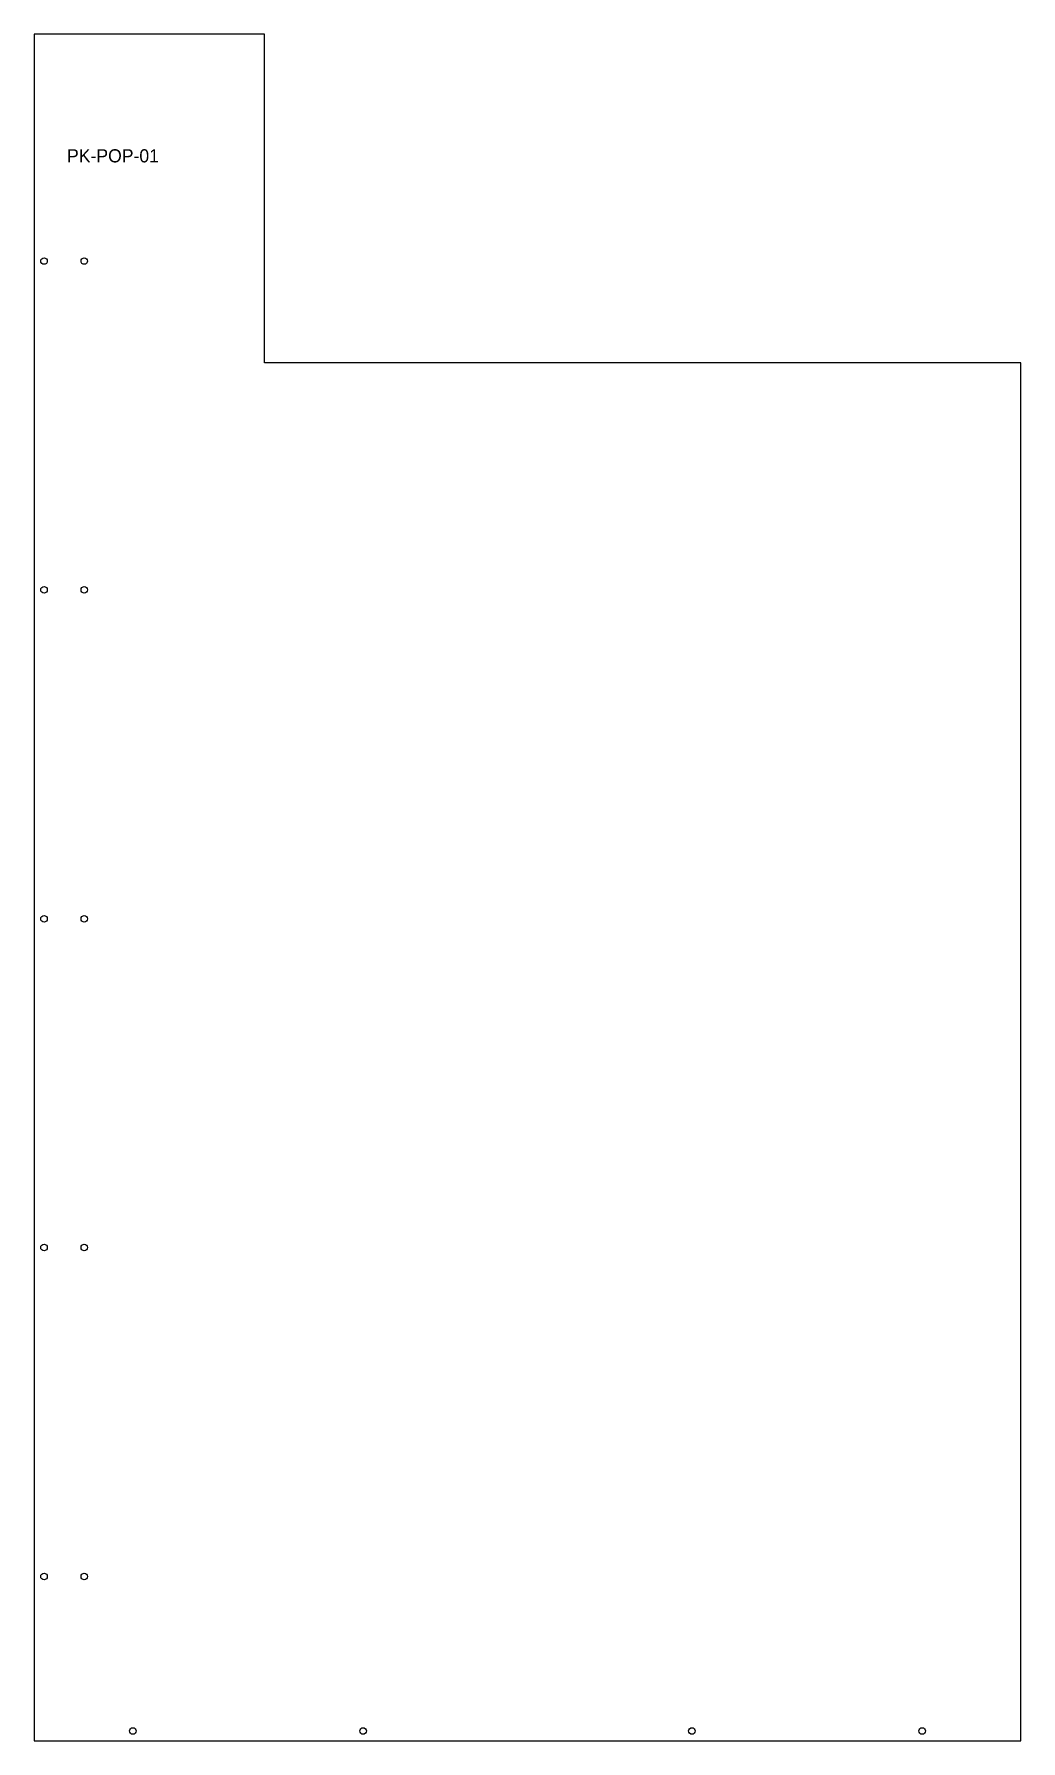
# Model space of a CAD drawing. Header units: millimetres. Extents: x 0 to 600, y 0 to 1038.
import ezdxf

# ---------------------------------------------------------------- set-up
doc = ezdxf.new("R2010")
doc.units = ezdxf.units.MM
for name, color, linetype in [('CUT', 1, 'Continuous'), ('DRILL', 5, 'Continuous'), ('TEXT', 8, 'Continuous')]:
    doc.layers.add(name, color=color, linetype=linetype)

msp = doc.modelspace()

# ---------------------------------------------------------------- linework, layer by layer
at = {"layer": 'CUT'}
msp.add_lwpolyline([(0, 0), (600, 0), (600, 838), (140, 838), (140, 1038), (0, 1038)], close=True, dxfattribs=at)
at = {"layer": 'DRILL'}
for centre in [(6, 900), (30.5, 900), (6, 700), (30.5, 700), (6, 500), (30.5, 500), (6, 300), (30.5, 300), (6, 100), (30.5, 100), (60, 6), (200, 6), (400, 6), (540, 6)]:
    msp.add_circle(centre, 2, dxfattribs=at)

# ---------------------------------------------------------------- texts
at = {"layer": 'TEXT'}
msp.add_text('PK-POP-01', height=8, dxfattribs=at).set_placement((20, 960))

doc.saveas('drawing.dxf')
